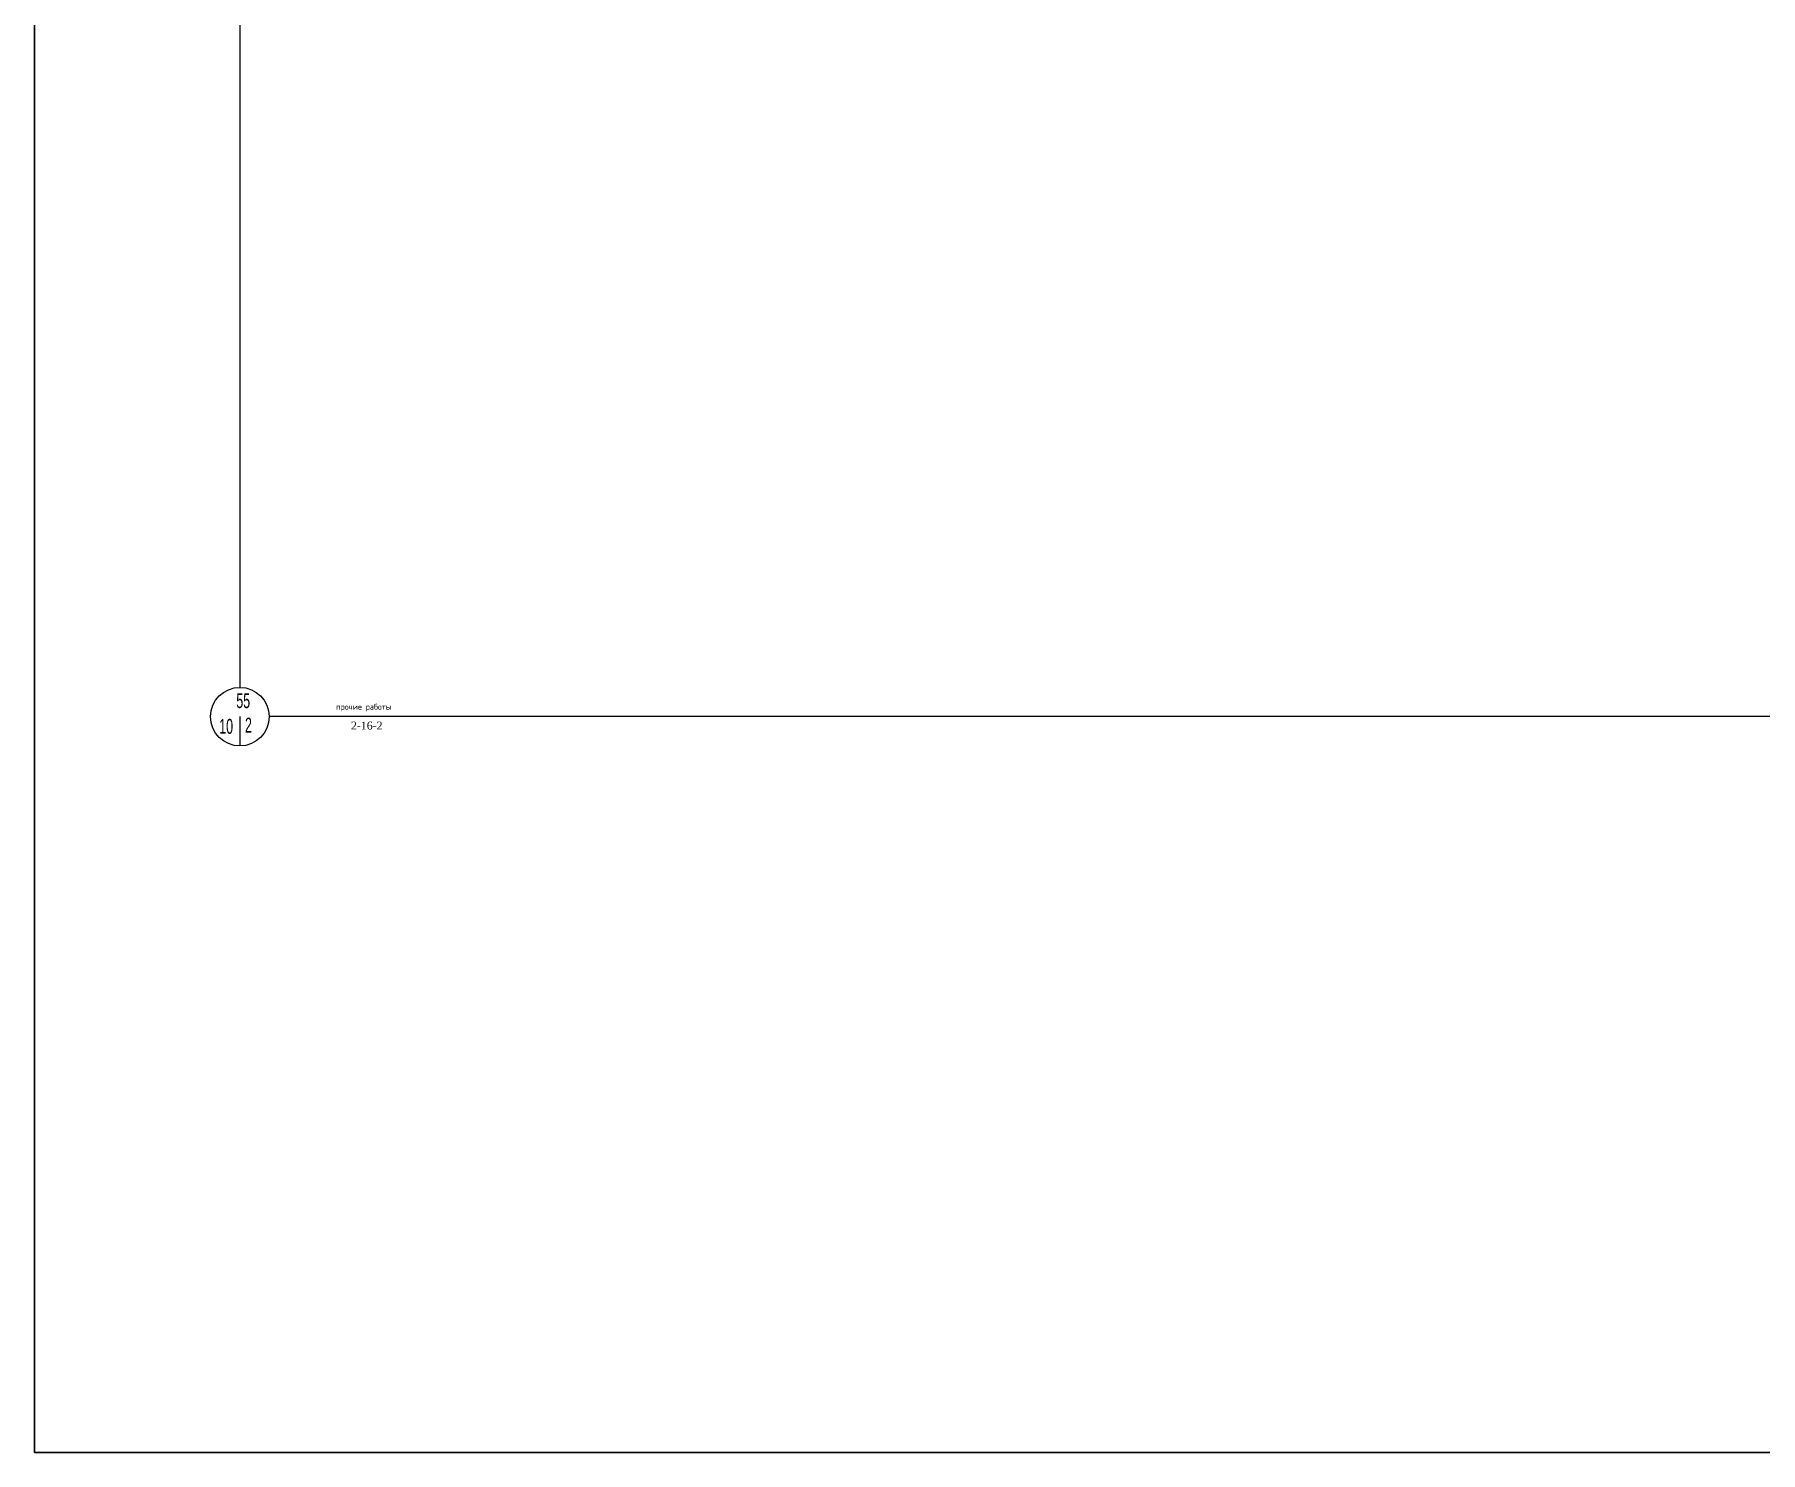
# Model space of a CAD drawing. Header units: millimetres. Extents: x 545956 to 559840, y 1708517 to 1711661.
# Drawn here: x 547920 to 548659, y 1708545 to 1709153 of the extents above; entities that cross this region are included whole.
import ezdxf

# ---------------------------------------------------------------- set-up
doc = ezdxf.new("R2010")
doc.units = ezdxf.units.MM
doc.header["$LTSCALE"] = 5
doc.layers.get('0').update_dxf_attribs({"lineweight": 30})
doc.layers.add('Тонкая', color=250, linetype='Continuous', lineweight=5)
doc.styles.add('5-0.6', font='arial.ttf', dxfattribs={"height": 5})
doc.styles.get("Standard").update_dxf_attribs({"font": 'isocpeur.ttf'})
doc.styles.add('Римский -1.', font='times.ttf')

msp = doc.modelspace()

# ---------------------------------------------------------------- linework, layer by layer
at = {"ltscale": 0.1}
for p, q in [((547919.56, 1708545.28), (547919.56, 1709772.91)), ((549634.88, 1708545.28), (547919.56, 1708545.28))]:
    msp.add_line(p, q, dxfattribs=at)
at = {"color": 0, "lineweight": -2}
msp.add_circle((548007.55, 1708860.52), 12.55, dxfattribs=at)
msp.add_circle((548007.55, 1708860.52), 12.55, dxfattribs=at)
msp.add_circle((548007.55, 1708860.52), 12.55, dxfattribs=at)
at = {"layer": 'Тонкая', "linetype": 'ByBlock', "ltscale": 0.2}
for p, q in [((548007.55, 1709202.11), (548007.55, 1708873.07)), ((548007.55, 1708860.52), (548007.55, 1708847.97)), ((549070.88, 1708860.52), (548020.1, 1708860.52))]:
    msp.add_line(p, q, dxfattribs=at)

# ---------------------------------------------------------------- texts
at = {"color": 0, "lineweight": -2, "style": '5-0.6', "width": 0.6}
for s, height, p in [('55', 6.366, (548005.98, 1708864.18)), ('2', 6.37, (548009.71, 1708853.72)), ('10', 6.366, (547998.68, 1708853.19))]:
    msp.add_text(s, height=height, dxfattribs=at).set_placement(p)
at = {"layer": 'Тонкая', "lineweight": -2, "style": 'Римский -1.'}
msp.add_text('2-16-2', height=3.36, dxfattribs=at).set_placement((548055.1, 1708855.02))
at = {"layer": 'Тонкая', "linetype": 'ByBlock', "ltscale": 0.2, "insert": (548048.7, 1708866), "char_height": 2.5, "attachment_point": 1}
msp.add_mtext_dynamic_manual_height_columns('{\\C0;прочие работы}', width=68.7095, gutter_width=12.5, heights=[0], dxfattribs=at)

doc.saveas('drawing.dxf')
